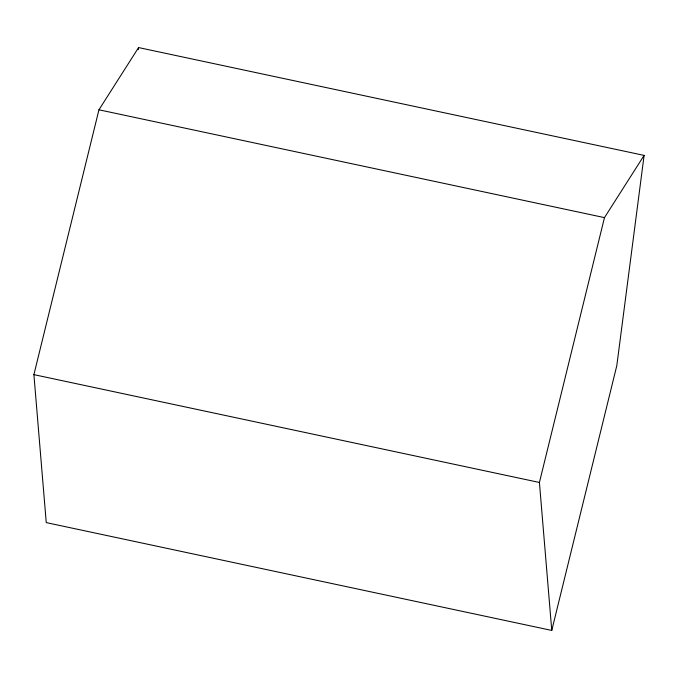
<?xml version="1.0" encoding="UTF-8"?>
<svg xmlns="http://www.w3.org/2000/svg" width="678" height="678" viewBox="0 0 678 678"><rect width="100%" height="100%" fill="white"/><g stroke="black" fill="none" stroke-linecap="round" stroke-linejoin="round"><path stroke-width="1.02" d="M138.312 49.655L138.583 47.57L644.1 155.398L616.819 365.586L551.765 630.43L46.248 522.602L33.9 374.637L98.954 109.794L138.583 47.57M551.765 630.43L539.417 482.465L604.471 217.621L644.1 155.398M98.954 109.794L604.471 217.621M33.9 374.637L539.417 482.465"/></g></svg>
